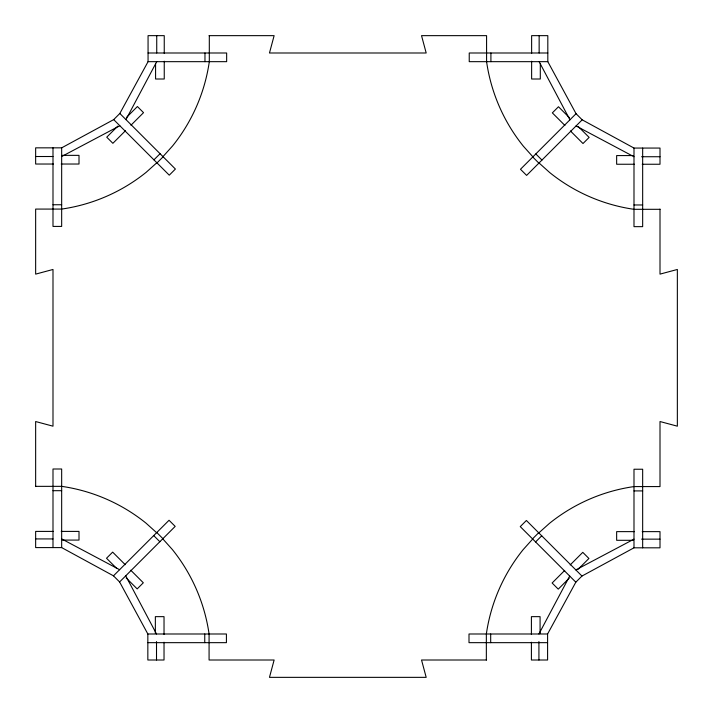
<?xml version="1.0" encoding="UTF-8"?>
<svg xmlns="http://www.w3.org/2000/svg" width="713" height="713" viewBox="0 0 713 713"><rect width="100%" height="100%" fill="white"/><g stroke="black" fill="none" stroke-linecap="round" stroke-linejoin="round"><path stroke-width="1.07" d="M125.96 119.606L156.735 61.666M538.921 633.991L569.696 576.051M53.439 164.026L35.65 164.026L35.65 147.841L61.666 147.841L113.697 119.606L119.829 113.474L148.063 61.666L148.063 35.65L164.248 35.65L164.248 53.439M531.408 642.217L531.408 660.006L547.593 660.006L547.593 633.991L575.828 582.182L581.96 576.051L633.991 547.816L660.006 547.816L660.006 531.631L642.217 531.631M162.974 156.619L172.519 146.005A174.052 174.052 0 0 0 209.31 61.666L209.31 35.65M532.682 539.037L523.137 549.661A174.052 174.052 0 0 0 486.346 633.991L486.346 660.006M117.752 126.174L106.745 137.181L112.877 143.313L125.452 130.737M126.397 117.529L137.404 106.522L143.536 112.654L130.96 125.23M153.937 159.846L160.069 153.714M157.003 162.912L163.134 156.78M53.439 531.408L35.65 531.408L35.65 547.593L61.666 547.593L113.474 575.828L169.043 520.258L175.175 526.39L119.606 581.96L147.841 633.991L147.841 660.006L164.026 660.006L164.026 642.217M531.631 53.439L531.631 35.65L547.816 35.65L547.816 61.666L576.051 113.697L520.481 169.266L526.613 175.398L582.182 119.829L633.991 148.063L660.006 148.063L660.006 164.248L642.217 164.248M532.522 538.876L538.654 532.745M535.588 541.942L541.72 535.811M564.696 570.427L552.12 583.002L558.252 589.134L569.259 578.127M570.204 564.919L582.779 552.343L588.911 558.475L577.904 569.482M156.842 162.751L146.192 172.296A174.373 174.373 0 0 1 61.666 209.078L35.65 209.078L35.65 274.122L52.994 269.469L52.994 426.187L35.65 421.535L35.65 486.578M538.814 532.905L549.465 523.36A174.373 174.373 0 0 1 633.991 486.578L660.006 486.578L660.006 421.535L677.35 426.187L677.35 269.469L660.006 274.122L660.006 209.078M61.666 156.512L119.829 125.738M575.828 569.919L633.991 539.144M209.078 35.65L274.122 35.65L269.469 52.994L426.187 52.994L421.535 35.65L486.578 35.65L486.578 61.666A174.373 174.373 0 0 0 523.36 146.192L532.905 156.842M148.063 52.994L226.654 52.994L226.654 61.666L148.063 61.666M547.816 52.994L469.234 52.994L469.234 61.666L547.816 61.666M62.334 155.354L79.009 155.354L79.009 164.026L61.22 164.026M633.322 155.577L616.647 155.577L616.647 164.248L634.436 164.248M35.65 156.512L52.994 156.512M641.575 156.735L660.006 156.735M52.994 204.747L61.666 204.747M633.991 204.97L642.663 204.97M660.006 209.31L633.991 209.31A174.052 174.052 0 0 1 549.661 172.519L539.037 162.974M35.65 486.346L61.666 486.346A174.052 174.052 0 0 1 146.005 523.137L156.619 532.682M52.994 490.687L61.666 490.687M633.991 490.909L642.663 490.909M61.22 531.408L79.009 531.408L79.009 540.08L62.334 540.08M634.436 531.631L616.647 531.631L616.647 540.302L633.322 540.302M35.65 538.921L52.994 538.921M641.575 539.144L660.006 539.144M147.841 633.991L226.422 633.991L226.422 642.663L147.841 642.663M547.593 633.991L469.002 633.991L469.002 642.663L547.593 642.663M486.578 660.006L421.535 660.006L426.187 677.35L269.469 677.35L274.122 660.006L209.078 660.006L209.078 633.991A174.373 174.373 0 0 0 172.296 549.465L162.751 538.814M576.051 125.96L633.991 156.735M61.666 538.921L119.606 569.696M576.051 113.697L582.182 119.829M569.482 117.752L558.475 106.745L552.343 112.877L564.919 125.452M578.127 126.397L589.134 137.404L583.002 143.536L570.427 130.96M535.811 153.937L541.942 160.069M532.745 157.003L538.876 163.134M119.829 113.474L175.398 169.043L169.266 175.175L113.697 119.606M581.96 576.051L526.39 520.481L520.258 526.613L575.828 582.182M156.78 532.522L162.912 538.654M153.714 535.588L159.846 541.72M125.23 564.696L112.654 552.12L106.522 558.252L116.745 568.475M130.737 570.204L143.313 582.779L137.181 588.911L126.174 577.904M113.474 575.828L119.606 581.96M539.144 61.666L569.919 119.829M125.738 575.828L156.512 633.991M642.663 148.063L642.663 226.654L633.991 226.654L633.991 148.063M642.663 547.816L642.663 469.234L633.991 469.234L633.991 547.816M540.302 63.448L540.302 79.009L531.631 79.009L531.631 61.22M540.08 633.322L540.08 616.647L531.408 616.647L531.408 634.436M539.144 35.65L539.144 52.994M538.921 641.575L538.921 660.006M490.909 52.994L490.909 61.666M490.687 633.991L490.687 642.663M204.97 52.994L204.97 61.666M204.747 633.991L204.747 642.663M164.248 61.22L164.248 79.009L155.577 79.009L155.577 63.448M164.026 634.436L164.026 616.647L155.354 616.647L155.354 633.322M156.735 35.65L156.735 52.994M156.512 641.575L156.512 660.006M61.666 147.841L61.666 226.422L52.994 226.422L52.994 147.841M61.666 547.593L61.666 469.002L52.994 469.002L52.994 547.593"/></g></svg>
